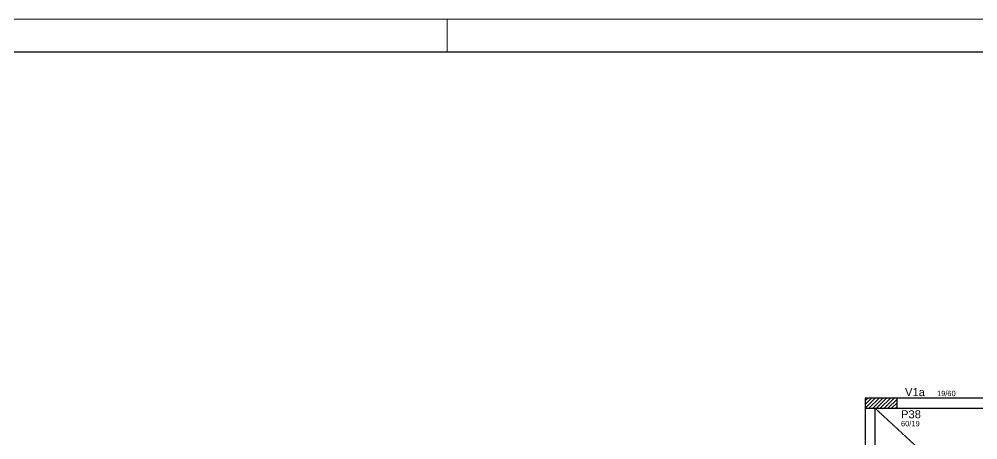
# Model space of a CAD drawing. Extents: x 2666 to 8994, y 352 to 3973.
# Drawn here: x 3900 to 5697, y 3184 to 3973 of the extents above; entities that cross this region are included whole.
import ezdxf

# ---------------------------------------------------------------- set-up
doc = ezdxf.new("R2010")
doc.units = 0
doc.linetypes.add('HIDDEN', pattern=[0.375, 0.25, -0.125])
for name, color, linetype in [('8', 8, 'Continuous'), ('ES-VIGA', 3, 'Continuous'), ('P-D', 2, 'Continuous'), ('PIL-N', 4, 'Continuous'), ('Pilares', 5, 'Continuous'), ('SHAFT', 1, 'HIDDEN'), ('VIG-D', 2, 'Continuous'), ('VIG-N', 4, 'Continuous')]:
    doc.layers.add(name, color=color, linetype=linetype)
doc.layers.add('FOLHA', color=255, linetype='Continuous', lineweight=5)
doc.styles.get("Standard").update_dxf_attribs({"font": 'arial.ttf'})

msp = doc.modelspace()

# ---------------------------------------------------------------- linework, layer by layer
at = {"color": 30}
msp.add_line((2818.27, 3911.89), (8932.95, 3911.89), dxfattribs=at)
at = {"layer": '8', "linetype": 'Continuous'}
for p, q in [((5485.22, 3250.29), (5497.46, 3262.53)), ((5485.22, 3257.36), (5490.39, 3262.53)), ((5485.22, 3262.53), (5485.22, 3262.53)), ((5485.22, 3262.53), (5485.22, 3262.53)), ((5485.53, 3243.53), (5504.53, 3262.53)), ((5492.6, 3243.53), (5511.6, 3262.53)), ((5499.67, 3243.53), (5518.67, 3262.53)), ((5506.74, 3243.53), (5525.74, 3262.53)), ((5513.82, 3243.53), (5532.82, 3262.53)), ((5515.22, 3253.03), (5515.22, 3253.03)), ((5520.89, 3243.53), (5539.89, 3262.53)), ((5527.96, 3243.53), (5545.22, 3260.8)), ((5535.03, 3243.53), (5545.22, 3253.73)), ((5545.22, 3262.53), (5545.22, 3262.53)), ((5545.22, 3262.53), (5545.22, 3262.53)), ((5485.22, 3243.53), (5485.22, 3243.53)), ((5485.22, 3243.53), (5485.22, 3243.53)), ((5542.1, 3243.53), (5545.22, 3246.65))]:
    msp.add_line(p, q, dxfattribs=at)
at = {"layer": 'ES-VIGA'}
for points in [[(6013.22, 3262.53), (5545.22, 3262.53)], [(5485.22, 3243.53), (5485.22, 2992.03)], [(5504.22, 2972.53), (5504.22, 3243.53)], [(5545.22, 3243.53), (6013.22, 3243.53)]]:
    msp.add_lwpolyline(points, dxfattribs=at)
at = {"layer": 'FOLHA'}
for p, q in [((2665.86, 3972.85), (8993.91, 3972.85)), ((4702.06, 3911.89), (4702.06, 3972.85))]:
    msp.add_line(p, q, dxfattribs=at)
at = {"layer": 'Pilares', "linetype": 'Continuous'}
msp.add_lwpolyline([(5485.22, 3243.53), (5545.22, 3243.53), (5545.22, 3262.53), (5485.22, 3262.53), (5485.22, 3243.53)], dxfattribs=at)
at = {"layer": 'SHAFT'}
msp.add_line((5504.22, 3243.53), (5796.72, 2972.53), dxfattribs=at)

# ---------------------------------------------------------------- texts
at = {"layer": 'P-D', "linetype": 'Continuous'}
msp.add_text('60/19', height=10, dxfattribs=at).set_placement((5552.72, 3209.78))
at = {"layer": 'PIL-N', "linetype": 'Continuous'}
msp.add_text('P38', height=15, dxfattribs=at).set_placement((5552.72, 3224.78))
at = {"layer": 'VIG-D', "linetype": 'Continuous'}
msp.add_text('19/60', height=10, dxfattribs=at).set_placement((5620.22, 3266.28))
at = {"layer": 'VIG-N', "linetype": 'Continuous'}
msp.add_text('V1a', height=15, dxfattribs=at).set_placement((5560.22, 3266.28))

doc.saveas('drawing.dxf')
